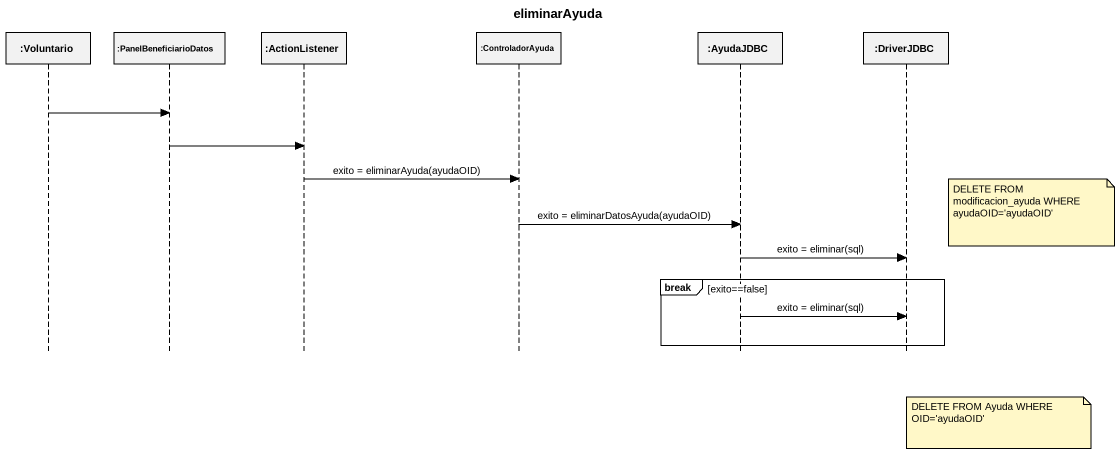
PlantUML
@startuml
title eliminarAyuda
hide footbox
participant ":Voluntario" as Voluntario
participant ":PanelBeneficiarioDatos" as PanelBeneficiarioDatos
participant ":ActionListener" as ActionListener
participant ":ControladorAyuda" as ControladorAyuda
participant ":AyudaJDBC" as AyudaJDBC
participant ":DriverJDBC" as DriverJDBC

Voluntario -> PanelBeneficiarioDatos
PanelBeneficiarioDatos -> ActionListener
ActionListener -> ControladorAyuda : exito = eliminarAyuda(ayudaOID)
note right of DriverJDBC : DELETE FROM modificacion_ayuda WHERE ayudaOID='ayudaOID'
ControladorAyuda -> AyudaJDBC : exito = eliminarDatosAyuda(ayudaOID)
AyudaJDBC -> DriverJDBC : exito = eliminar(sql)
break exito==false
  AyudaJDBC -> DriverJDBC : exito = eliminar(sql)
end
note right of DriverJDBC : DELETE FROM Ayuda WHERE OID='ayudaOID'
@enduml
